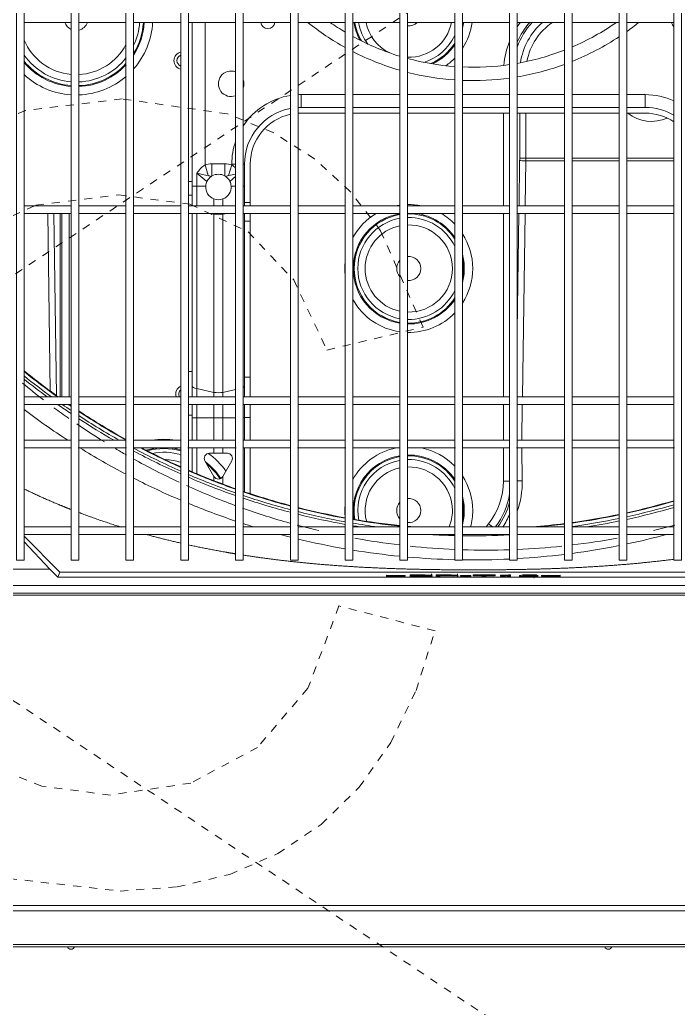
# Model space of a CAD drawing. Header units: millimetres. Extents: x 147808 to 199769, y -28592 to 9935.
# Drawn here: x 181072 to 181330.3, y -5304.1 to -4916.3 of the extents above; entities that cross this region are included whole.
import ezdxf

# ---------------------------------------------------------------- set-up
doc = ezdxf.new("R2010")
doc.units = ezdxf.units.MM
doc.linetypes.add('Dash', pattern=[6.35, 3.175, -3.175])
doc.linetypes.add('划线', pattern=[6.35, 3.175, -3.175])
for name, color, linetype, lineweight in [('A-DETL-____-WIDE', 7, 'Continuous', 80), ('G-XREF-____-OTLN', 7, 'Continuous', 5), ('M-EQPM-____-HDLN', 7, '划线', 5), ('M-EQPM-____-OTLN', 7, 'Continuous', 5)]:
    doc.layers.add(name, color=color, linetype=linetype, lineweight=lineweight)

# ---------------------------------------------------------------- blocks, each defined once
blk = doc.blocks.new('TJ空调外机 - TJ空调外机1800_1200-1400100-一层给排水_消防平面图')
at = {"layer": 'M-EQPM-____-HDLN', "color": 251, "linetype": 'Dash', "true_color": 0x515151}
for p, q in [((900, 600), (-900, -600)), ((-900, 600), (900, -600)), ((167.82, 152.65), (129.97, 148.11)), ((209.13, 146.78), (167.82, 152.65)), ((129.97, 148.11), (95.43, 134.51)), ((227.1, 139.44), (209.13, 146.78)), ((243.28, 129.18), (227.1, 139.44)), ((257.4, 116.25), (243.28, 129.18)), ((134, 110.95), (166.35, 114.98)), ((166.35, 114.98), (194.42, 111.34)), ((269.2, 100.92), (257.4, 116.25)), ((107.42, 98.86), (134, 110.95)), ((194.42, 111.34), (217.27, 100.44)), ((285.84, 63.1), (269.2, 100.92)), ((217.27, 100.44), (235.11, 81.6)), ((235.11, 81.6), (248.17, 54.13)), ((248.17, 54.13), (285.84, 63.1)), ((252.88, -46.3), (240.69, -78.57)), ((290.55, -56.02), (252.88, -46.3)), ((283.1, -79.44), (290.55, -56.02)), ((240.69, -78.57), (220.91, -101.78)), ((273.17, -99.91), (283.1, -79.44)), ((260.76, -117.43), (273.17, -99.91)), ((220.91, -101.78), (194.71, -115.8)), ((136.29, -117.04), (111.28, -106.75)), ((194.71, -115.8), (163.26, -120.47)), ((163.26, -120.47), (136.29, -117.04)), ((245.89, -131.98), (260.76, -117.43)), ((228.87, -143.43), (245.89, -131.98)), ((210.06, -151.6), (228.87, -143.43)), ((123.32, -153.19), (167.01, -158.14)), ((189.44, -156.5), (210.06, -151.6)), ((167.01, -158.14), (189.44, -156.5))]:
    blk.add_line(p, q, dxfattribs=at)
blk = doc.blocks.new('YXQH_AR_B9-20_rvt-1-一层给排水_消防平面图')
at = {"color": 173, "lineweight": 5, "true_color": 0x5151ff}
blk.add_blockref('TJ空调外机 - TJ空调外机1800_1200-1400100-一层给排水_消防平面图', (180944.35, -5100), dxfattribs=at)
blk = doc.blocks.new('RUXYQ18BA - top_dwg-2871796-一层给排水_消防平面图')
at = {"layer": 'A-DETL-____-WIDE'}
blk.add_line((1112.7, -367.74), (1112.7, -367.82), dxfattribs=at)
for points in [[(1076.62, -367.31), (1076.76, -367.32), (1076.82, -367.33), (1076.83, -367.35)], [(1076.62, -367.61), (1076.76, -367.62), (1076.82, -367.63), (1076.83, -367.65)], [(1086.82, -367.31), (1086.94, -367.32), (1087, -367.33), (1087.02, -367.34)], [(1086.82, -367.61), (1086.94, -367.62), (1087, -367.63), (1087.02, -367.64)], [(1116.99, -367.83), (1117.03, -367.82), (1117.06, -367.81), (1117.08, -367.81)]]:
    blk.add_open_spline(points, degree=3, dxfattribs=at)
at = {"layer": 'G-XREF-____-OTLN'}
for p, q in [((917.01, -150.44), (935.5, -150.44)), ((938.5, -150.44), (956.99, -150.44)), ((959.99, -150.44), (978.48, -150.44)), ((981.48, -150.44), (999.98, -150.44)), ((1002.97, -150.44), (1021.47, -150.44)), ((1024.47, -150.44), (1042.96, -150.44)), ((1045.96, -150.44), (1064.45, -150.44)), ((1067.45, -150.44), (1085.94, -150.44)), ((1088.94, -150.44), (1107.43, -150.44)), ((1110.43, -150.44), (1128.92, -150.44)), ((1131.92, -150.44), (1150.42, -150.44)), ((1153.41, -150.44), (1171.91, -150.44)), ((1042.96, -183.78), (1025.72, -183.78)), ((1042.96, -186.03), (1025.72, -186.03)), ((1064.45, -183.78), (1045.96, -183.78)), ((1064.45, -186.03), (1045.96, -186.03)), ((1085.94, -183.78), (1067.45, -183.78)), ((1085.94, -186.03), (1067.45, -186.03)), ((1107.43, -183.78), (1088.94, -183.78)), ((1107.43, -186.03), (1088.94, -186.03)), ((1128.92, -183.78), (1110.43, -183.78)), ((1128.92, -186.03), (1110.43, -186.03)), ((1150.42, -183.78), (1131.92, -183.78)), ((1150.42, -186.03), (1131.92, -186.03)), ((1160.66, -183.78), (1153.41, -183.78)), ((1160.66, -186.03), (1153.41, -186.03)), ((990.72, -210.69), (990.36, -210.92)), ((996.1, -210.92), (995.74, -210.69)), ((935.5, -222.42), (917.01, -222.42)), ((956.99, -222.42), (938.5, -222.42)), ((978.48, -222.42), (959.99, -222.42)), ((999.98, -222.42), (981.48, -222.42)), ((1021.47, -222.42), (1002.97, -222.42)), ((1042.96, -222.42), (1024.47, -222.42)), ((1064.45, -222.42), (1045.96, -222.42)), ((1085.94, -222.42), (1067.45, -222.42)), ((1107.43, -222.42), (1088.94, -222.42)), ((1128.92, -222.42), (1110.43, -222.42)), ((1150.42, -222.42), (1131.92, -222.42)), ((1171.91, -222.42), (1153.41, -222.42)), ((917.01, -225.41), (935.5, -225.41)), ((931.85, -225.41), (931.85, -297.39)), ((938.5, -225.41), (956.99, -225.41)), ((959.99, -225.41), (978.48, -225.41)), ((981.48, -225.41), (999.98, -225.41)), ((1002.97, -225.41), (1021.47, -225.41)), ((1024.47, -225.41), (1042.96, -225.41)), ((1045.96, -225.41), (1064.45, -225.41)), ((1067.45, -225.41), (1085.94, -225.41)), ((1088.94, -225.41), (1107.43, -225.41)), ((1110.43, -225.41), (1128.92, -225.41)), ((1131.92, -225.41), (1150.42, -225.41)), ((1153.41, -225.41), (1171.91, -225.41)), ((935.5, -297.39), (917.01, -297.39)), ((956.99, -297.39), (938.5, -297.39)), ((978.48, -297.39), (959.99, -297.39)), ((999.98, -297.39), (981.48, -297.39)), ((1021.47, -297.39), (1002.97, -297.39)), ((1042.96, -297.39), (1024.47, -297.39)), ((1064.45, -297.39), (1045.96, -297.39)), ((1085.94, -297.39), (1067.45, -297.39)), ((1107.43, -297.39), (1088.94, -297.39)), ((1128.92, -297.39), (1110.43, -297.39)), ((1150.42, -297.39), (1131.92, -297.39)), ((1171.91, -297.39), (1153.41, -297.39)), ((917.01, -300.38), (935.5, -300.38)), ((938.5, -300.38), (956.99, -300.38)), ((959.99, -300.38), (978.48, -300.38)), ((981.48, -300.38), (999.98, -300.38)), ((1002.97, -300.38), (1021.47, -300.38)), ((1024.47, -300.38), (1042.96, -300.38)), ((1045.96, -300.38), (1064.45, -300.38)), ((1067.45, -300.38), (1085.94, -300.38)), ((1088.94, -300.38), (1107.43, -300.38)), ((1110.43, -300.38), (1128.92, -300.38)), ((1131.92, -300.38), (1150.42, -300.38)), ((1153.41, -300.38), (1171.91, -300.38)), ((935.5, -314.38), (917.01, -314.38)), ((917.01, -317.38), (935.5, -317.38)), ((956.99, -314.38), (938.5, -314.38)), ((938.5, -317.38), (956.99, -317.38)), ((978.48, -314.38), (959.99, -314.38)), ((959.99, -317.38), (978.48, -317.38)), ((999.98, -314.38), (981.48, -314.38)), ((981.48, -317.38), (999.98, -317.38)), ((982.98, -317.38), (982.98, -326.79)), ((1021.47, -314.38), (1002.97, -314.38)), ((1002.97, -317.38), (1021.47, -317.38)), ((1003.47, -317.38), (1003.47, -334.6)), ((1005.72, -317.38), (1005.72, -335.35)), ((1042.96, -314.38), (1024.47, -314.38)), ((1024.47, -317.38), (1042.96, -317.38)), ((1064.45, -314.38), (1045.96, -314.38)), ((1045.96, -317.38), (1064.45, -317.38)), ((1085.94, -314.38), (1067.45, -314.38)), ((1067.45, -317.38), (1085.94, -317.38)), ((1107.43, -314.38), (1088.94, -314.38)), ((1088.94, -317.38), (1107.43, -317.38)), ((1128.92, -314.38), (1110.43, -314.38)), ((1110.43, -317.38), (1128.92, -317.38)), ((1150.42, -314.38), (1131.92, -314.38)), ((1131.92, -317.38), (1150.42, -317.38)), ((1171.91, -314.38), (1153.41, -314.38)), ((1153.41, -317.38), (1171.91, -317.38)), ((935.5, -348.36), (917.01, -348.36)), ((956.99, -348.36), (938.5, -348.36)), ((978.48, -348.36), (959.99, -348.36)), ((999.98, -348.36), (981.48, -348.36)), ((1021.47, -348.36), (1002.97, -348.36)), ((1042.96, -348.36), (1024.47, -348.36)), ((1064.45, -348.36), (1045.96, -348.36)), ((1085.94, -348.36), (1067.45, -348.36)), ((1107.43, -348.36), (1088.94, -348.36)), ((1128.92, -348.36), (1110.43, -348.36)), ((1150.42, -348.36), (1131.92, -348.36)), ((1171.91, -348.36), (1153.41, -348.36)), ((917.01, -351.36), (935.5, -351.36)), ((938.5, -351.36), (956.99, -351.36)), ((959.99, -351.36), (978.48, -351.36)), ((981.48, -351.36), (999.98, -351.36)), ((1002.97, -351.36), (1021.47, -351.36)), ((1024.47, -351.36), (1042.96, -351.36)), ((1045.96, -351.36), (1064.45, -351.36)), ((1067.45, -351.36), (1085.94, -351.36)), ((1088.94, -351.36), (1107.43, -351.36)), ((1110.43, -351.36), (1128.92, -351.36)), ((1131.92, -351.36), (1150.42, -351.36)), ((1153.41, -351.36), (1171.91, -351.36)), ((927.11, -364.94), (917.01, -354.24)), ((1076.83, -367.83), (1076.83, -367.17)), ((1087.03, -367.83), (1087.03, -367.17)), ((1113.66, -367.59), (1113.07, -367.69)), ((1118.55, -368), (1118.55, -367.3)), ((893.27, -371.36), (1303.1, -371.36))]:
    blk.add_line(p, q, dxfattribs=at)
at = {"layer": 'G-XREF-____-OTLN', "color": 251, "true_color": 0x666666}
for p, q in [((1064.45, -178.78), (1045.96, -178.78)), ((1085.94, -178.78), (1067.45, -178.78)), ((1107.43, -178.78), (1088.94, -178.78)), ((1128.92, -178.78), (1110.43, -178.78)), ((1150.42, -178.78), (1131.92, -178.78)), ((917.01, -183.44), (917.1, -183.29)), ((1105.04, -222.42), (1105.04, -186.03)), ((1111.14, -222.42), (1111.39, -204.63)), ((1113.81, -203.75), (1128.92, -203.75)), ((1131.92, -203.75), (1150.42, -203.75)), ((1150.42, -204.76), (1131.92, -204.76)), ((1153.41, -203.75), (1171.91, -203.75)), ((1171.91, -204.76), (1153.41, -204.76)), ((1003.47, -206.02), (1002.97, -206.02)), ((981.48, -212.91), (982.98, -212.91)), ((997.72, -212.82), (999.98, -210.96)), ((998.21, -214.65), (999.98, -214.65)), ((1003.47, -214.65), (1002.97, -214.65)), ((982.98, -218.18), (981.48, -218.18)), ((991.48, -219.7), (991.48, -222.42)), ((994.98, -219.7), (994.98, -222.42)), ((1005.72, -221.16), (1003.47, -221.16)), ((927.31, -295.09), (926.33, -225.41)), ((928.75, -225.41), (929.75, -296.85)), ((931.12, -297.39), (931.12, -225.41)), ((934.69, -225.41), (934.69, -297.39)), ((984.8, -225.41), (984.8, -294.13)), ((991.48, -225.41), (991.48, -225.74)), ((994.98, -225.41), (994.98, -225.74)), ((1005.72, -228.38), (1003.47, -228.38)), ((1105.04, -297.39), (1105.04, -225.41)), ((1110.43, -271.46), (1111.09, -225.41)), ((1113.51, -225.41), (1112.47, -297.39)), ((981.48, -287.37), (982.98, -287.37)), ((1005.72, -289.59), (1003.47, -289.59)), ((1105.04, -314.38), (1105.04, -300.38)), ((1112.43, -300.38), (1112.23, -314.38)), ((982.98, -304.48), (981.48, -304.48)), ((984.8, -317.38), (984.8, -327.56)), ((991.48, -317.38), (991.48, -319.47)), ((994.98, -317.38), (994.98, -319.47)), ((1112.23, -317.38), (1112.4, -330.26)), ((991.48, -328.56), (991.48, -330.25)), ((994.98, -328.56), (994.98, -331.59))]:
    blk.add_line(p, q, dxfattribs=at)
at = {"layer": 'G-XREF-____-OTLN', "flags": 128}
for points in [[(914.01, 213.41), (914.01, -361.36), (917.01, -361.36), (917.01, 213.41)], [(935.5, 213.41), (935.5, -361.36), (938.5, -361.36), (938.5, 213.41)], [(956.99, 213.41), (956.99, -361.36), (959.99, -361.36), (959.99, 213.41)], [(978.48, 213.41), (978.48, -361.36), (981.48, -361.36), (981.48, 213.41)], [(999.98, 213.41), (999.98, -361.36), (1002.97, -361.36), (1002.97, 213.41)], [(1021.47, 213.41), (1021.47, -361.36), (1024.47, -361.36), (1024.47, 213.41)], [(1042.96, 213.41), (1042.96, -361.36), (1045.96, -361.36), (1045.96, 213.41)], [(1064.45, 213.41), (1064.45, -361.36), (1067.45, -361.36), (1067.45, 213.41)], [(1085.94, 213.41), (1085.94, -361.36), (1088.94, -361.36), (1088.94, 213.41)], [(1110.43, 213.41), (1107.43, 213.41), (1107.43, -361.36), (1110.43, -361.36)], [(1131.92, 213.41), (1128.92, 213.41), (1128.92, -361.36), (1131.92, -361.36)], [(1153.41, 213.41), (1150.42, 213.41), (1150.42, -361.36), (1153.41, -361.36)], [(1174.91, 213.41), (1171.91, 213.41), (1171.91, -361.36), (1174.91, -361.36)], [(1064.96, -367.73), (1059.2, -367.65), (1066.45, -367.71), (1066.45, -367.75), (1059.2, -367.86), (1059.2, -367.81)], [(1101.79, -367.24), (1093.12, -367.24), (1093.12, -367.54), (1101.79, -367.54)], [(1107.86, -367.24), (1106.99, -367.24), (1106.99, -367.54), (1107.86, -367.54)], [(1127.26, -367.3), (1120.01, -367.41), (1120.01, -367.71), (1127.26, -367.6), (1127.26, -367.65), (1121.51, -367.73), (1127.26, -367.81), (1127.26, -367.65)]]:
    blk.add_lwpolyline(points, close=True, dxfattribs=at)
for points in [[(982.98, -150.44), (982.98, -212.91), (982.98, -218.18), (982.98, -222.42)], [(1003.47, -206.02), (1003.47, -221.16), (1003.47, -222.42)], [(1005.72, -206.02), (1005.72, -221.16), (1005.72, -222.42)], [(982.98, -225.41), (982.98, -287.37), (982.98, -297.39)], [(1003.47, -225.41), (1003.47, -228.38), (1003.47, -289.59), (1003.47, -297.39)], [(1005.72, -225.41), (1005.72, -228.38), (1005.72, -289.59), (1005.72, -297.39)], [(982.98, -300.38), (982.98, -304.48), (982.98, -314.38)], [(1003.47, -300.38), (1003.47, -305.48), (1003.47, -314.38)], [(1005.72, -300.38), (1005.72, -305.48), (1005.72, -314.38)], [(996.76, -319.47), (994.98, -319.47), (991.48, -319.47), (989.69, -319.47)], [(987.96, -322.47), (991.48, -328.56), (991.5, -328.59)], [(998.49, -322.47), (994.96, -328.59), (994.98, -328.56)], [(930.3, -368.13), (927.11, -364.94), (863.28, -364.94), (863.28, -362.7), (863.28, -333.44)], [(1333.09, -333.44), (1333.09, -362.24), (1333.08, -364.94), (1259.35, -364.94), (1256.17, -368.13), (930.3, -368.13), (931.1, -366.18)], [(1260.17, -361.36), (1255.36, -366.18), (931.1, -366.18), (917.01, -352.05)], [(1059.2, -367.81), (1059.2, -367.65), (1059.2, -367.6), (1059.2, -367.3), (1066.45, -367.41), (1066.45, -367.71)], [(1069.92, -367.58), (1069.92, -367.77), (1069.92, -367.92), (1068.47, -367.92), (1068.47, -367.54), (1068.47, -367.24)], [(1080.12, -367.58), (1080.12, -367.72), (1080.12, -367.92), (1078.67, -367.92), (1078.67, -367.54), (1078.67, -367.24)], [(1088.19, -367.76), (1088.19, -367.46), (1092.3, -367.46), (1092.3, -367.76), (1092.3, -367.81), (1088.19, -367.81), (1092.3, -367.76)], [(1101.79, -367.58), (1098.17, -367.58), (1098.17, -367.92), (1096.71, -367.92), (1096.71, -367.58), (1093.12, -367.58), (1093.12, -367.54)], [(1103.82, -367.68), (1103.82, -367.63), (1103.82, -367.33)], [(1107.86, -367.54), (1107.86, -367.92), (1106.52, -367.92), (1106.52, -367.62)], [(1111.52, -367.74), (1112.7, -367.74), (1112.7, -367.82), (1111.28, -367.82), (1111.28, -367.52), (1111.52, -367.44), (1112.59, -367.24), (1118.02, -367.24), (1118.02, -367.54), (1113.66, -367.59)], [(1112.59, -367.54), (1111.52, -367.74), (1111.52, -367.44)], [(1118.02, -367.54), (1118.02, -367.59), (1112.59, -367.54), (1112.59, -367.24)], [(1127.26, -367.81), (1127.26, -367.86), (1120.01, -367.75), (1120.01, -367.71)], [(1403.06, -513.1), (1343.51, -513.1), (1323.84, -513.1), (1319.06, -513.1), (267.56, -513.1), (262.78, -513.1), (243.11, -513.1), (183.55, -513.1)]]:
    blk.add_lwpolyline(points, dxfattribs=at)
at = {"layer": 'G-XREF-____-OTLN', "color": 251, "true_color": 0x666666, "flags": 128}
for points in [[(987.98, -150.44), (987.98, -206.31), (989.22, -210.55)], [(1025.72, -183.78), (1025.72, -178.78), (1042.96, -178.78)], [(1153.41, -178.78), (1160.66, -178.78), (1160.66, -183.78)], [(1113.81, -186.03), (1113.81, -203.75), (1111.4, -203.75), (1111.4, -186.03)], [(1128.92, -204.76), (1113.81, -204.76), (1113.55, -222.42)], [(990.72, -210.69), (990.72, -205.95), (995.74, -205.95), (995.74, -210.69)], [(999.98, -206.02), (998.48, -206.02), (998.48, -206.31), (997.24, -210.55)], [(988.74, -212.82), (984.8, -209.57), (984.8, -214.65), (982.98, -214.65)], [(984.8, -222.42), (984.8, -214.65), (988.24, -214.65)], [(989.97, -225.41), (991.48, -225.74), (991.48, -295.58)], [(996.49, -225.41), (994.98, -225.74), (994.98, -295.58)], [(984.8, -297.39), (984.8, -294.13), (991.48, -295.58), (991.48, -297.39)], [(999.98, -294.49), (994.98, -295.58), (994.98, -297.39)], [(984.8, -300.38), (984.8, -305.55), (982.98, -305.55)], [(991.48, -300.38), (991.48, -305.55), (984.8, -305.55), (984.8, -314.38)], [(994.98, -300.38), (994.98, -305.55), (991.48, -305.55), (991.48, -314.38)], [(999.98, -305.55), (994.98, -305.55), (994.98, -314.38)], [(1005.72, -305.48), (1003.47, -305.48), (1002.97, -305.55)], [(1107.45, -330.39), (1105.04, -330.39), (1105.04, -317.38)], [(1098.29, -348.36), (1099.2, -347.21), (1100.71, -348.4)], [(1303.1, -371.36), (1303.1, -375.15), (893.27, -375.15), (893.27, -371.36)], [(267.56, -498.98), (267.56, -496.86), (1319.06, -496.86), (1319.06, -498.98), (1319.06, -512.22), (267.56, -512.22)], [(1319.06, -498.98), (267.56, -498.98), (267.56, -512.22), (267.56, -513.1)]]:
    blk.add_lwpolyline(points, dxfattribs=at)
at = {"layer": 'G-XREF-____-OTLN'}
for centre, radius, start, end in [((937.41, -148.85), 4.75, 199.6577, 246.2729), ((937.41, -148.85), 4.75, 199.6577, 246.2729), ((937.41, -148.85), 4.75, 283.2499, 340.3423), ((937.41, -148.85), 4.75, 283.2499, 340.3423), ((937.41, -148.85), 24.99, 334.6284, 356.3354), ((1012.61, -150.15), 2.75, 186.1145, 353.8855), ((1093.19, -69.57), 98.46, 235.2203, 239.326), ((1067.9, -147.03), 19.99, 189.8259, 216.4975), ((1067.9, -147.03), 4.75, 264.6116, 314.0655), ((1067.9, -147.03), 4.75, 264.6116, 314.0655), ((1137.87, -170.25), 29.99, 138.6571, 156.1871), ((1093.19, -69.57), 98.46, 293.1663, 304.7797), ((1173.77, -150.15), 2.75, 186.1145, 227.435), ((1093.19, -69.57), 98.46, 241.3345, 253.0296), ((1067.9, -147.03), 19.99, 287.3342, 334.5149), ((1093.19, -69.57), 98.46, 280.086, 291.2811), ((937.41, -148.85), 24.99, 215.2688, 265.6153), ((937.41, -148.85), 24.99, 272.4959, 321.5866), ((979.23, -165.43), 2.25, 109.4712, 250.5288), ((1093.19, -69.57), 98.46, 254.8456, 265.779), ((998.23, -174.53), 5, 69.5127, 290.4873), ((1093.19, -69.57), 98.46, 267.5271, 278.3182), ((998.23, -174.53), 5, 0, 18.1949), ((998.23, -174.53), 5, 341.8051, 0), ((1025.72, -206.02), 22.24, 101.0118, 180), ((1025.72, -206.02), 22.24, 90, 93.2206), ((1025.72, -206.02), 19.99, 90, 93.5833), ((1163.12, -174.27), 14.99, 231.633, 294.082), ((1163.12, -174.27), 14.99, 231.633, 294.082), ((1160.66, -206.02), 22.24, 59.6276, 90), ((1160.66, -206.02), 19.99, 55.7711, 90), ((1025.72, -206.02), 19.99, 102.2689, 180), ((993.23, -215.01), 5, 153.9883, 175.8419), ((993.23, -215.01), 5, 125.0171, 153.9883), ((993.23, -215.01), 5, 59.8738, 120.1262), ((993.23, -215.01), 5, 26.0117, 54.9829), ((993.23, -215.01), 5, 4.1581, 26.0117), ((993.23, -215.01), 5, 175.8419, 249.5077), ((993.23, -215.01), 5, 290.4923, 4.1581), ((993.23, -215.01), 5, 249.5077, 290.4923), ((1067.9, -246.99), 19.99, 99.9217, 260.0783), ((1067.9, -246.99), 19.99, 25.4851, 91.278), ((1067.9, -246.99), 4.75, 136.5093, 223.4907), ((1067.9, -246.99), 4.75, 136.5093, 223.4907), ((1067.9, -246.99), 4.75, 0, 95.3884), ((1067.9, -246.99), 4.75, 0, 95.3884), ((1067.9, -246.99), 4.75, 264.6116, 0), ((1067.9, -246.99), 4.75, 264.6116, 0), ((1067.9, -246.99), 19.99, 268.722, 334.5149), ((1093.23, -68.44), 280.89, 231.1428, 234.594), ((1093.23, -68.44), 281.09, 231.1757, 234.5367), ((979.93, -296.28), 2.25, 130.124, 209.3579), ((1093.23, -68.44), 292.88, 233.0093, 237.1089), ((1093.23, -68.44), 281.09, 235.6043, 235.865), ((1093.23, -68.44), 280.89, 235.6639, 235.8373), ((1093.23, -68.44), 280.89, 236.5734, 240.9854), ((1093.23, -68.44), 281.09, 236.6003, 241.0382), ((1093.23, -68.44), 292.88, 238.2055, 242.279), ((1093.23, -68.44), 281.09, 242.3268, 245.9064), ((1093.23, -68.44), 280.89, 242.4047, 245.8881), ((971.84, -344.08), 24.99, 74.5717, 100.5184), ((989.69, -321.47), 2, 90, 210), ((996.76, -321.47), 2, 330, 90), ((1067.9, -341.95), 19.99, 99.9217, 190.8181), ((1067.9, -341.95), 19.99, 25.4851, 91.278), ((1093.23, -68.44), 292.88, 242.9397, 246.9342), ((1093.23, -68.44), 280.89, 246.5566, 250.6094), ((1093.23, -68.44), 281.09, 246.5742, 250.6237), ((993.23, -327.59), 2, 210, 330), ((1093.23, -68.44), 280.89, 251.2566, 255.1971), ((1093.23, -68.44), 281.09, 251.2704, 255.2079), ((1067.9, -341.95), 4.75, 0, 95.3884), ((1067.9, -341.95), 4.75, 0, 95.3884), ((1077.89, -330.39), 29.99, 323.1689, 350.1074), ((1093.23, -68.44), 292.88, 247.5703, 251.4333), ((1093.23, -68.44), 280.89, 255.8289, 259.6895), ((1093.23, -68.44), 281.09, 255.8392, 259.697), ((1067.9, -341.95), 4.75, 136.5093, 223.4907), ((1067.9, -341.95), 4.75, 136.5093, 223.4907), ((1093.23, -68.44), 280.89, 282.372, 286.2658), ((1093.23, -68.44), 281.09, 282.363, 286.2539), ((1067.9, -341.95), 4.75, 264.6116, 0), ((1067.9, -341.95), 4.75, 264.6116, 0), ((1093.23, -68.44), 280.89, 277.9174, 281.7464), ((1093.23, -68.44), 281.09, 277.9117, 281.738), ((1093.23, -68.44), 292.88, 252.051, 252.8908), ((1093.23, -68.44), 280.89, 260.3107, 264.1186), ((1093.23, -68.44), 281.09, 260.3176, 264.1228), ((1093.23, -68.44), 280.89, 264.7332, 265.2475), ((1093.23, -68.44), 280.89, 274.7525, 277.3002), ((1093.23, -68.44), 281.09, 275.2198, 277.295), ((1093.23, -68.44), 292.88, 255.013, 255.8164), ((1093.23, -68.44), 292.88, 281.8577, 284.987), ((1093.23, -68.44), 292.88, 256.4207, 260.1162), ((1093.23, -68.44), 292.88, 277.5911, 281.2589), ((1093.23, -68.44), 292.88, 260.7111, 264.3603), ((1093.23, -68.44), 292.88, 264.9495, 268.5736), ((1093.23, -68.44), 292.88, 273.3666, 276.9997), ((1093.23, -68.44), 292.88, 269.1603, 272.7791), ((1103.12, -291.66), 75.67, 270.5313, 272.9349), ((1103.12, -291.96), 75.67, 270.5313, 272.9349), ((1102.12, -222.25), 145.44, 270.6698, 271.7337), ((935.39, -512.56), 1.5, 200.8854, 339.1146), ((1146.13, -512.56), 1.5, 200.8854, 339.1146)]:
    blk.add_arc(centre, radius, start, end, dxfattribs=at)
at = {"layer": 'G-XREF-____-OTLN', "color": 251, "true_color": 0x666666}
for centre, radius, start, end in [((937.41, -148.85), 26.78, 327.4778, 356.5805), ((937.41, -148.85), 30.07, 318.6716, 356.955), ((937.41, -148.85), 26.43, 328.6746, 356.5357), ((1093.19, -69.57), 103.71, 231.2412, 241.0309), ((1067.9, -147.03), 21.78, 189.0118, 208.5471), ((1067.9, -147.03), 21.43, 189.1586, 209.9015), ((1067.9, -147.03), 17.11, 191.5043, 244.1425), ((1067.9, -147.03), 17.11, 268.5064, 348.4957), ((1067.9, -147.03), 21.78, 345.0675, 350.9882), ((1067.9, -147.03), 25.07, 327.0819, 352.1787), ((1067.9, -147.03), 21.43, 349.0638, 350.8414), ((1137.87, -170.25), 32.83, 142.8823, 146.6965), ((1137.87, -170.25), 29.25, 137.3787, 159.6919), ((1137.87, -170.25), 26.47, 131.5437, 171.3622), ((1137.87, -170.25), 24.05, 124.5571, 169.2282), ((1093.19, -69.57), 103.71, 305.5014, 308.7588), ((937.41, -148.85), 22.1, 202.6261, 265.0416), ((1067.9, -147.03), 21.43, 293.9302, 327.3451), ((1137.87, -170.25), 32.83, 157.9915, 174.8417), ((1093.19, -69.57), 103.71, 291.9313, 303.4911), ((937.41, -148.85), 22.1, 272.822, 332.3545), ((979.23, -165.43), 3.45, 102.5559, 257.4441), ((1093.19, -69.57), 103.71, 242.9079, 253.9123), ((1067.9, -147.03), 21.78, 295.2845, 325.9501), ((937.41, -148.85), 26.43, 219.4763, 265.8551), ((937.41, -148.85), 26.78, 220.3675, 265.9088), ((937.41, -148.85), 26.43, 272.3596, 317.7978), ((1067.9, -147.03), 25.07, 305.4856, 316.0408), ((937.41, -148.85), 26.78, 272.329, 316.9871), ((1093.19, -69.57), 103.71, 255.6294, 265.9929), ((1093.19, -69.57), 103.71, 279.5707, 290.1561), ((937.41, -148.85), 30.07, 227.2694, 266.357), ((937.41, -148.85), 30.07, 272.0741, 310.6325), ((1093.19, -69.57), 103.71, 267.6523, 277.8945), ((1025.72, -206.02), 27.24, 98.9727, 146.6015), ((1025.72, -206.02), 27.24, 90, 92.6292), ((1160.66, -206.02), 27.24, 65.6164, 90), ((1025.72, -206.02), 27.24, 160.9009, 180), ((996.72, -218.01), 14.61, 126.7634, 144.7135), ((989.73, -218.01), 14.61, 45.3611, 53.2366), ((1042.39, 39.7), 255.84, 256.9915, 258.005), ((944.07, 39.7), 255.84, 281.995, 282.6237), ((1067.9, -246.99), 25.07, 97.8974, 101.388), ((1067.9, -246.99), 25.07, 78.612, 91.0191), ((1067.9, -246.99), 25.07, 120.6049, 151.0471), ((1067.9, -246.99), 21.78, 99.0995, 260.9005), ((1067.9, -246.99), 21.43, 99.2478, 260.7522), ((1067.9, -246.99), 21.43, 32.6549, 91.1919), ((1067.9, -246.99), 21.78, 34.0499, 82.1753), ((1067.9, -246.99), 25.07, 43.9592, 59.3951), ((1067.9, -246.99), 17.11, 101.617, 258.383), ((1067.9, -246.99), 17.11, 0, 91.4936), ((1067.9, -246.99), 25.07, 0, 32.9181), ((1067.9, -246.99), 21.78, 0, 14.9325), ((1067.9, -246.99), 21.43, 0, 10.9362), ((1067.9, -246.99), 25.07, 174.0608, 185.9392), ((1067.9, -246.99), 17.11, 268.5064, 0), ((1067.9, -246.99), 21.78, 345.0675, 0), ((1067.9, -246.99), 25.07, 327.0819, 0), ((1067.9, -246.99), 21.43, 349.0638, 0), ((1067.9, -246.99), 25.07, 208.9529, 262.1026), ((1067.9, -246.99), 21.43, 268.8081, 327.3451), ((1067.9, -246.99), 21.78, 268.827, 325.9501), ((1067.9, -246.99), 25.07, 268.9809, 316.0408), ((1093.23, -68.44), 282.44, 231.3961, 234.1533), ((1093.23, -68.44), 283.44, 231.5572, 233.8746), ((979.93, -296.28), 3.45, 114.8529, 198.647), ((1093.23, -68.44), 283.44, 234.9158, 236.1867), ((1093.23, -68.44), 282.44, 235.2055, 236.0508), ((1093.23, -68.44), 282.44, 236.781, 240.5462), ((1093.23, -68.44), 283.44, 236.9132, 240.1904), ((971.84, -344.08), 30.07, 80.9837, 99.0163), ((1093.23, -68.44), 282.44, 241.8081, 246.029), ((971.84, -344.08), 26.78, 94.4508, 105.2655), ((971.84, -344.08), 26.43, 75.433, 104.4377), ((971.84, -344.08), 26.78, 75.6255, 85.5492), ((1067.9, -341.95), 25.07, 101.388, 151.0471), ((1067.9, -341.95), 25.07, 43.9592, 78.612), ((1093.23, -68.44), 283.44, 241.9602, 246.1188), ((971.84, -344.08), 30.07, 35.8855, 54.7074), ((1067.9, -341.95), 21.78, 99.0995, 189.0935), ((1067.9, -341.95), 21.43, 99.2478, 189.4063), ((1067.9, -341.95), 21.78, 34.0499, 91.173), ((1067.9, -341.95), 21.43, 32.6549, 91.1919), ((971.84, -344.08), 22.1, 72.4966, 88.7325), ((971.84, -344.08), 26.78, 33.4036, 52.3487), ((971.84, -344.08), 26.43, 33.7288, 50.4458), ((1067.9, -341.95), 17.11, 101.617, 194.3222), ((1067.9, -341.95), 17.11, 0, 91.4936), ((1093.23, -68.44), 282.44, 246.6931, 250.7202), ((1093.23, -68.44), 283.44, 246.7801, 250.7908), ((1067.9, -341.95), 25.07, 0, 32.9181), ((1077.89, -330.39), 27.15, 321.71, 0), ((1093.23, -68.44), 282.44, 251.3634, 255.2803), ((1093.23, -68.44), 283.44, 251.4315, 255.3334), ((1067.9, -341.95), 21.78, 0, 14.9325), ((1067.9, -341.95), 25.07, 174.0608, 186.5172), ((1067.9, -341.95), 21.43, 0, 10.9362), ((1077.89, -330.39), 30.72, 324.1881, 344.066), ((1093.23, -68.44), 282.44, 282.3029, 286.1739), ((1093.23, -68.44), 283.44, 282.2588, 286.1153), ((1093.23, -68.44), 282.44, 255.9084, 259.7468), ((1093.23, -68.44), 283.44, 255.9591, 259.7834), ((1067.9, -341.95), 17.11, 337.9915, 0), ((1067.9, -341.95), 21.78, 345.0675, 0), ((1067.9, -341.95), 21.43, 349.0638, 0), ((1067.9, -341.95), 25.07, 345.185, 0), ((1077.89, -330.85), 32.11, 326.8259, 337.3357), ((1093.23, -68.44), 282.44, 277.8736, 281.681), ((1093.23, -68.44), 282.44, 260.3644, 262.3433), ((1093.23, -68.44), 283.44, 260.3987, 260.9638), ((1093.23, -68.44), 283.44, 279.0362, 281.6392), ((1093.23, -68.44), 283.44, 266.5327, 268.526), ((1093.23, -68.44), 283.44, 269.1323, 272.8718)]:
    blk.add_arc(centre, radius, start, end, dxfattribs=at)
for centre, major_axis, ratio, start_param, end_param in [((1107.03, -203.75), (0, 16.29), 0.267949, 4.658715, 4.712389), ((1113.81, -204.63), (-2.5, 0.04), 0.053643, 0.262186, 1.571569), ((1109.45, -203.75), (0, 18.79), 0.232318, 4.658715, 4.712389), ((999.28, -220.08), (-14.36, 11.85), 0.536964, 5.706357, 5.933046), ((987.17, -220.08), (14.36, 11.85), 0.536964, 0.350139, 0.576828), ((999.28, -220.08), (-11.36, 9.37), 0.186691, 5.754599, 5.933046), ((987.17, -220.08), (11.36, 9.37), 0.186691, 0.350139, 0.528586), ((993.23, -225.18), (2.75, 0), 0.263393, 4.022422, 5.402356), ((987.98, -293.11), (5, 0), 0.263393, 3.141593, 4.022422), ((998.48, -293.11), (5, 0), 0.263393, 5.832158, 6.283185), ((993.23, -295.02), (2.75, 0), 0.263393, 4.022422, 5.402356), ((1112.4, -330.39), (2.5, 0.03), 0.049903, 1.570128, 2.478535), ((1077.89, -330.73), (0, 34.52), 0.99991, 4.372593, 4.725779)]:
    blk.add_ellipse(centre, major_axis=major_axis, ratio=ratio, start_param=start_param, end_param=end_param, dxfattribs=at)
for points, knots in [([(935.46, -341.56), (932.94, -340.57), (930.45, -339.54), (923.56, -336.67), (916.97, -333.49)], [0.8024644, 0.8024644, 0.8024644, 0.8125, 0.8125, 0.83873689, 0.83873689, 0.83873689]), ([(999.97, -358.94), (997.86, -358.6), (995.77, -358.23), (988.51, -356.95), (981.48, -355.41)], [0.67916563, 0.67916563, 0.67916563, 0.6875, 0.6875, 0.71401759, 0.71401759, 0.71401759]), ([(1093.23, -365.22), (1084.73, -365.22), (1077.18, -365.11), (1068.79, -364.98), (1061.07, -364.7), (1052.69, -364.39), (1044.88, -363.9), (1036.51, -363.37), (1028.6, -362.62), (1015.33, -361.36), (1002.97, -359.43)], [0.5, 0.5, 0.5, 0.53125, 0.53125, 0.5625, 0.5625, 0.59375, 0.59375, 0.625, 0.625, 0.6732967, 0.6732967, 0.6732967]), ([(1171.92, -361.06), (1165.03, -361.94), (1157.87, -362.62), (1149.95, -363.37), (1141.58, -363.9), (1133.77, -364.39), (1125.39, -364.7), (1117.68, -364.98), (1109.29, -365.11), (1101.74, -365.22), (1093.23, -365.22)], [0.3489367, 0.3489367, 0.3489367, 0.375, 0.375, 0.40625, 0.40625, 0.4375, 0.4375, 0.46875, 0.46875, 0.5, 0.5, 0.5])]:
    blk.add_open_spline(points, degree=2, knots=knots, dxfattribs=at)
for points in [[(955.2, -348.48), (946.64, -345.82), (938.45, -342.72)], [(978.47, -354.73), (971.76, -353.2), (965.28, -351.43)]]:
    blk.add_open_spline(points, degree=2, dxfattribs=at)
at = {"layer": 'G-XREF-____-OTLN'}
for points in [[(1068.47, -367.24), (1069.85, -367.24), (1071.23, -367.24), (1072.61, -367.24)], [(1068.47, -367.54), (1069.85, -367.54), (1071.23, -367.54), (1072.61, -367.54)], [(1085.81, -367.26), (1086.21, -367.27), (1086.51, -367.28), (1086.72, -367.3)], [(1085.81, -367.56), (1086.21, -367.57), (1086.51, -367.58), (1086.72, -367.6)], [(1112.44, -367.9), (1111.77, -367.88), (1111.39, -367.86), (1111.28, -367.82)]]:
    blk.add_open_spline(points, degree=3, dxfattribs=at)
for points, knots in [([(1076.81, -367.66), (1076.74, -367.69), (1076.42, -367.71), (1075.2, -367.75), (1074.16, -367.77), (1072.72, -367.77), (1071.79, -367.76), (1070.85, -367.77), (1069.92, -367.77)], [0.4175591, 0.4175591, 0.4175591, 0.4175591, 0.5338554, 0.5338554, 0.6671766, 0.6671766, 0.6671766, 1, 1, 1, 1]), ([(1075.33, -367.65), (1075.33, -367.65), (1075.33, -367.65), (1075.33, -367.63), (1075.21, -367.62), (1074.99, -367.61), (1074.76, -367.6), (1074.49, -367.59), (1073.84, -367.59), (1073.36, -367.58), (1072.71, -367.58), (1072.47, -367.58), (1072.23, -367.58), (1071.99, -367.58)], [0.4385011, 0.4385011, 0.4385011, 0.4385011, 0.4385246, 0.4385246, 0.5, 0.5, 0.5, 0.625, 0.625, 0.75, 0.75, 0.75, 0.814375, 0.814375, 0.814375, 0.814375]), ([(1072.61, -367.24), (1073.25, -367.24), (1073.82, -367.24), (1074.29, -367.24), (1074.76, -367.24), (1075.2, -367.25), (1075.6, -367.26), (1076.01, -367.27), (1076.31, -367.28), (1076.52, -367.3)], [0.332823381, 0.332823381, 0.332823381, 0.332823381, 0.333384993, 0.333384993, 0.333384993, 0.333862304, 0.333862304, 0.333862304, 0.334353237, 0.334353237, 0.334353237, 0.334353237]), ([(1072.61, -367.54), (1073.25, -367.54), (1073.82, -367.54), (1074.29, -367.54), (1074.76, -367.54), (1075.2, -367.55), (1075.6, -367.56), (1076.01, -367.57), (1076.31, -367.58), (1076.52, -367.6)], [0.332823381, 0.332823381, 0.332823381, 0.332823381, 0.333384993, 0.333384993, 0.333384993, 0.333862304, 0.333862304, 0.333862304, 0.334353237, 0.334353237, 0.334353237, 0.334353237]), ([(1078.67, -367.24), (1080.05, -367.24), (1081.42, -367.24), (1082.8, -367.24), (1083.46, -367.24), (1084.02, -367.24), (1084.96, -367.24), (1085.4, -367.25), (1085.81, -367.26)], [0, 0, 0, 0, 0.2496949, 0.2496949, 0.2496949, 0.3745424, 0.3745424, 0.4993898, 0.4993898, 0.4993898, 0.4993898]), ([(1078.67, -367.54), (1080.05, -367.54), (1081.42, -367.54), (1082.8, -367.54), (1083.46, -367.54), (1084.02, -367.54), (1084.96, -367.54), (1085.4, -367.55), (1085.81, -367.56)], [0, 0, 0, 0, 0.2496949, 0.2496949, 0.2496949, 0.3745424, 0.3745424, 0.4993898, 0.4993898, 0.4993898, 0.4993898]), ([(1084.37, -367.59), (1084.04, -367.59), (1083.55, -367.58), (1082.91, -367.58), (1082.44, -367.58), (1081.96, -367.58), (1081.49, -367.58)], [0.6663407, 0.6663407, 0.6663407, 0.6663407, 0.6668297, 0.6668297, 0.6668297, 0.8363769, 0.8363769, 0.8363769, 0.8363769]), ([(1085.52, -367.65), (1085.52, -367.65), (1085.52, -367.65), (1085.52, -367.63), (1085.41, -367.62), (1084.96, -367.6), (1084.69, -367.59), (1084.37, -367.59)], [0.5344085, 0.5344085, 0.5344085, 0.5344085, 0.5348261, 0.5348261, 0.6005834, 0.6005834, 0.6663407, 0.6663407, 0.6663407, 0.6663407]), ([(1113.07, -367.69), (1113.74, -367.67), (1114.43, -367.67), (1116.06, -367.67), (1116.85, -367.68), (1117.53, -367.7), (1118.2, -367.72), (1118.55, -367.75), (1118.55, -367.83), (1118.2, -367.86), (1117.51, -367.89), (1116.82, -367.91), (1115.93, -367.93), (1113.9, -367.93), (1113.11, -367.92), (1112.44, -367.9)], [0, 0, 0, 0, 0.1471882, 0.1471882, 0.333032, 0.333032, 0.333032, 0.4984228, 0.4984228, 0.6660639, 0.6660639, 0.6660639, 0.849888, 0.849888, 0.9990959, 0.9990959, 0.9990959, 0.9990959]), ([(1112.7, -367.82), (1112.81, -367.84), (1113.05, -367.86), (1113.42, -367.87), (1113.8, -367.88), (1114.26, -367.89), (1115.49, -367.89), (1116.04, -367.88), (1116.46, -367.86), (1116.81, -367.85), (1117.02, -367.83), (1117.08, -367.81)], [0, 0, 0, 0, 0.0005925, 0.0005925, 0.0005925, 0.1484338, 0.1484338, 0.3337283, 0.3337283, 0.3337283, 0.4690648, 0.4690648, 0.4690648, 0.4690648]), ([(1117.1, -367.79), (1117.1, -367.79), (1117.1, -367.79), (1117.1, -367.77), (1116.89, -367.75), (1116.45, -367.73), (1116.02, -367.72), (1115.46, -367.71), (1113.92, -367.71), (1113.26, -367.72), (1112.79, -367.75)], [0.4992973, 0.4992973, 0.4992973, 0.4992973, 0.4994993, 0.4994993, 0.6668642, 0.6668642, 0.6668642, 0.8145753, 0.8145753, 1, 1, 1, 1]), ([(1113.07, -367.39), (1113.74, -367.37), (1114.43, -367.37), (1116.06, -367.37), (1116.85, -367.38), (1117.53, -367.4), (1118.2, -367.42), (1118.55, -367.45), (1118.55, -367.49), (1118.55, -367.49), (1118.55, -367.49)], [0, 0, 0, 0, 0.1471882, 0.1471882, 0.333032, 0.333032, 0.333032, 0.4984228, 0.4984228, 0.4985032, 0.4985032, 0.4985032, 0.4985032])]:
    blk.add_open_spline(points, degree=3, knots=knots, dxfattribs=at)
blk = doc.blocks.new('RUXYQ18BA - RUXYQ18BA-2871902-一层给排水_消防平面图')
at = {"layer": 'M-EQPM-____-OTLN'}
for p, q in [((123.7, 151.74), (123.7, 726.51)), ((142.19, 726.51), (142.19, 151.74)), ((145.19, 151.74), (145.19, 726.51)), ((163.68, 726.51), (163.68, 151.74)), ((166.68, 151.74), (166.68, 726.51)), ((185.18, 726.51), (185.18, 151.74)), ((188.17, 151.74), (188.17, 726.51)), ((206.67, 726.51), (206.67, 151.74)), ((209.67, 151.74), (209.67, 726.51)), ((228.16, 726.51), (228.16, 151.74)), ((231.16, 151.74), (231.16, 726.51)), ((249.65, 726.51), (249.65, 151.74)), ((252.65, 151.74), (252.65, 726.51)), ((271.14, 726.51), (271.14, 151.74)), ((274.14, 151.74), (274.14, 726.51)), ((292.63, 726.51), (292.63, 151.74)), ((295.63, 151.74), (295.63, 726.51)), ((314.12, 726.51), (314.12, 151.74)), ((317.12, 151.74), (317.12, 726.51)), ((335.62, 726.51), (335.62, 151.74)), ((338.61, 151.74), (338.61, 726.51)), ((357.11, 726.51), (357.11, 151.74)), ((360.11, 151.74), (360.11, 726.51)), ((378.6, 726.51), (378.6, 151.74)), ((123.7, 362.65), (142.19, 362.65)), ((145.19, 362.65), (163.68, 362.65)), ((166.68, 362.65), (185.18, 362.65)), ((188.17, 362.65), (206.67, 362.65)), ((209.67, 362.65), (228.16, 362.65)), ((231.16, 362.65), (249.65, 362.65)), ((252.65, 362.65), (271.14, 362.65)), ((274.14, 362.65), (292.63, 362.65)), ((295.63, 362.65), (314.12, 362.65)), ((317.12, 362.65), (335.62, 362.65)), ((338.61, 362.65), (357.11, 362.65)), ((360.11, 362.65), (378.6, 362.65)), ((142.19, 290.68), (123.7, 290.68)), ((123.7, 287.68), (142.19, 287.68)), ((163.68, 290.68), (145.19, 290.68)), ((145.19, 287.68), (163.68, 287.68)), ((185.18, 290.68), (166.68, 290.68)), ((166.68, 287.68), (185.18, 287.68)), ((206.67, 290.68), (188.17, 290.68)), ((188.17, 287.68), (206.67, 287.68)), ((228.16, 290.68), (209.67, 290.68)), ((209.67, 287.68), (228.16, 287.68)), ((249.65, 290.68), (231.16, 290.68)), ((231.16, 287.68), (249.65, 287.68)), ((271.14, 290.68), (252.65, 290.68)), ((252.65, 287.68), (271.14, 287.68)), ((292.63, 290.68), (274.14, 290.68)), ((274.14, 287.68), (292.63, 287.68)), ((314.12, 290.68), (295.63, 290.68)), ((295.63, 287.68), (314.12, 287.68)), ((335.62, 290.68), (317.12, 290.68)), ((317.12, 287.68), (335.62, 287.68)), ((357.11, 290.68), (338.61, 290.68)), ((338.61, 287.68), (357.11, 287.68)), ((378.6, 290.68), (360.11, 290.68)), ((360.11, 287.68), (378.6, 287.68)), ((142.19, 215.71), (123.7, 215.71)), ((163.68, 215.71), (145.19, 215.71)), ((185.18, 215.71), (166.68, 215.71)), ((206.67, 215.71), (188.17, 215.71)), ((228.16, 215.71), (209.67, 215.71)), ((249.65, 215.71), (231.16, 215.71)), ((271.14, 215.71), (252.65, 215.71)), ((292.63, 215.71), (274.14, 215.71)), ((314.12, 215.71), (295.63, 215.71)), ((335.62, 215.71), (317.12, 215.71)), ((357.11, 215.71), (338.61, 215.71)), ((378.6, 215.71), (360.11, 215.71)), ((123.7, 212.71), (142.19, 212.71)), ((145.19, 212.71), (163.68, 212.71)), ((166.68, 212.71), (185.18, 212.71)), ((188.17, 212.71), (206.67, 212.71)), ((209.67, 212.71), (228.16, 212.71)), ((231.16, 212.71), (249.65, 212.71)), ((252.65, 212.71), (271.14, 212.71)), ((274.14, 212.71), (292.63, 212.71)), ((295.63, 212.71), (314.12, 212.71)), ((317.12, 212.71), (335.62, 212.71)), ((338.61, 212.71), (357.11, 212.71)), ((360.11, 212.71), (378.6, 212.71)), ((142.19, 198.72), (123.7, 198.72)), ((163.68, 198.72), (145.19, 198.72)), ((185.18, 198.72), (166.68, 198.72)), ((206.67, 198.72), (188.17, 198.72)), ((228.16, 198.72), (209.67, 198.72)), ((249.65, 198.72), (231.16, 198.72)), ((271.14, 198.72), (252.65, 198.72)), ((292.63, 198.72), (274.14, 198.72)), ((314.12, 198.72), (295.63, 198.72)), ((335.62, 198.72), (317.12, 198.72)), ((357.11, 198.72), (338.61, 198.72)), ((378.6, 198.72), (360.11, 198.72)), ((123.7, 195.72), (142.19, 195.72)), ((144.96, 195.72), (163.91, 195.72)), ((166.68, 195.72), (185.18, 195.72)), ((187.95, 195.72), (206.9, 195.72)), ((209.67, 195.72), (228.16, 195.72)), ((230.93, 195.72), (249.88, 195.72)), ((252.65, 195.72), (271.14, 195.72)), ((273.91, 195.72), (292.86, 195.72)), ((295.63, 195.72), (314.12, 195.72)), ((316.89, 195.72), (335.85, 195.72)), ((338.61, 195.72), (357.34, 195.72)), ((360.11, 195.72), (378.83, 195.72)), ((142.19, 164.73), (123.7, 164.73)), ((163.75, 164.73), (145.12, 164.73)), ((185.18, 164.73), (166.68, 164.73)), ((206.74, 164.73), (188.11, 164.73)), ((228.16, 164.73), (209.67, 164.73)), ((249.72, 164.73), (231.09, 164.73)), ((271.14, 164.73), (252.65, 164.73)), ((292.7, 164.73), (274.07, 164.73)), ((314.12, 164.73), (295.63, 164.73)), ((335.68, 164.73), (317.06, 164.73)), ((357.17, 164.73), (338.61, 164.73)), ((378.67, 164.73), (360.11, 164.73)), ((123.7, 161.74), (142.19, 161.74)), ((145.14, 161.74), (163.74, 161.74)), ((166.68, 161.74), (185.18, 161.74)), ((188.12, 161.74), (206.72, 161.74)), ((209.67, 161.74), (228.16, 161.74)), ((231.11, 161.74), (249.7, 161.74)), ((252.65, 161.74), (271.14, 161.74)), ((274.09, 161.74), (292.69, 161.74)), ((295.63, 161.74), (314.12, 161.74)), ((317.07, 161.74), (335.67, 161.74)), ((338.61, 161.74), (357.16, 161.74)), ((360.11, 161.74), (378.65, 161.74)), ((120.7, 151.74), (123.7, 151.74)), ((142.19, 151.74), (145.19, 151.74)), ((163.68, 151.74), (166.68, 151.74)), ((185.18, 151.74), (188.17, 151.74)), ((206.67, 151.74), (209.67, 151.74)), ((228.16, 151.74), (231.16, 151.74)), ((249.65, 151.74), (252.65, 151.74)), ((271.14, 151.74), (274.14, 151.74)), ((292.63, 151.74), (295.63, 151.74)), ((314.12, 151.74), (317.12, 151.74)), ((335.62, 151.74), (338.61, 151.74)), ((357.11, 151.74), (360.11, 151.74)), ((378.6, 151.74), (381.6, 151.74)), ((528.01, 138.74), (77.24, 138.74)), ((-609.89, 0), (609.69, 0))]:
    blk.add_line(p, q, dxfattribs=at)
for start, end in [(230.3712, 232.4934), (233.521, 234.9749), (235.7215, 238.3162), (239.3437, 240.3356), (240.9492, 245.0262), (245.652, 249.7899), (250.4254, 254.3371), (254.9387, 256.6871), (283.3129, 285.0613), (259.592, 263.1875), (276.8125, 280.408), (264, 267.5395), (268.1377, 271.8623), (272.4605, 276)]:
    blk.add_arc((304.88, 440.62), 285, start, end, dxfattribs=at)
blk.add_blockref('RUXYQ18BA - top_dwg-2871796-一层给排水_消防平面图', (-793.31, 513.1))

msp = doc.modelspace()

# ---------------------------------------------------------------- block references
at = {"lineweight": 5}
msp.add_blockref('YXQH_AR_B9-20_rvt-1-一层给排水_消防平面图', (0, 0), dxfattribs=at)
at = {"layer": 'M-EQPM-____-OTLN', "lineweight": 80}
msp.add_blockref('RUXYQ18BA - RUXYQ18BA-2871902-一层给排水_消防平面图', (180950.01, -5280), dxfattribs=at)

doc.saveas('drawing.dxf')
